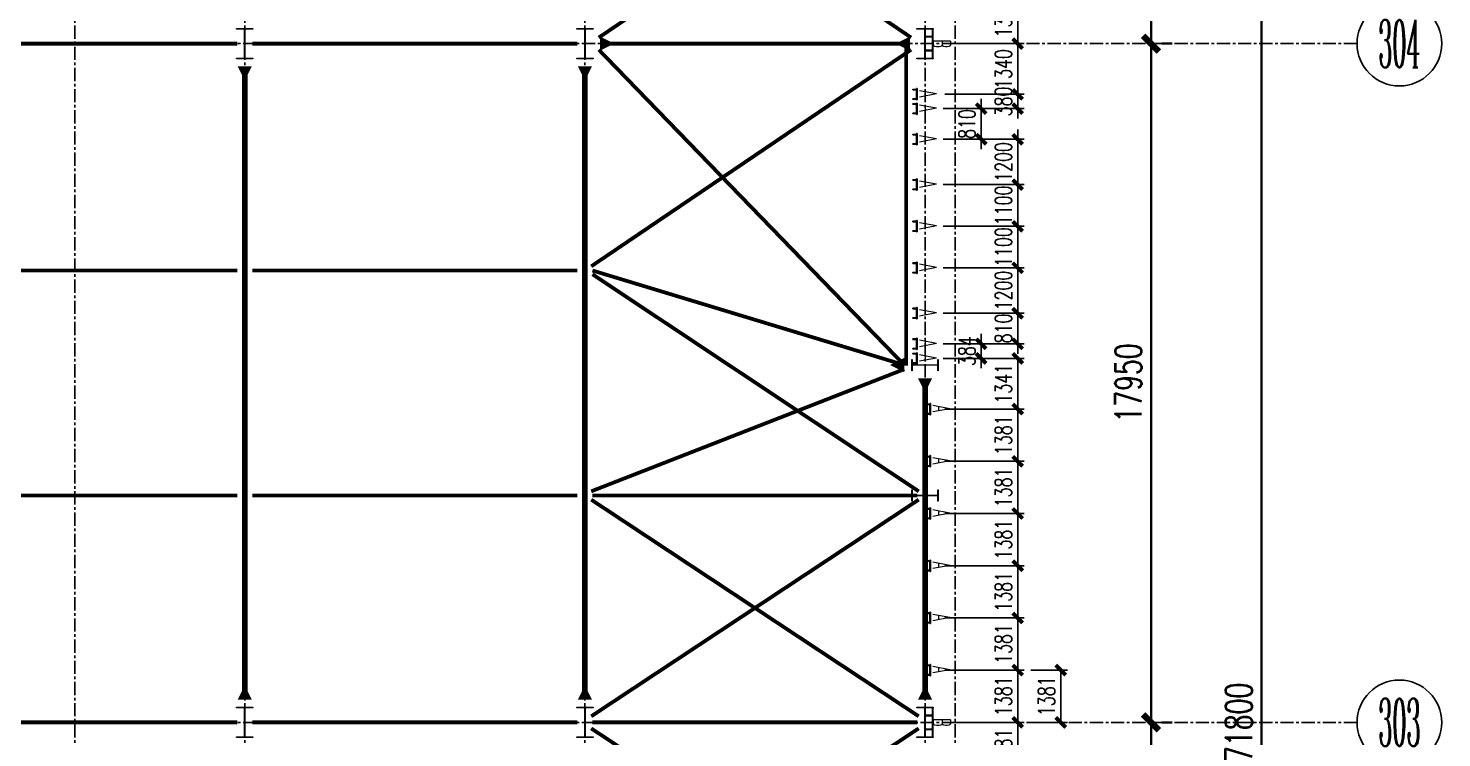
# Model space of a CAD drawing. Extents: x 782294 to 1727252, y -631030 to 17645.
# Drawn here: x 1664705 to 1702104, y -551825 to -533062 of the extents above; entities that cross this region are included whole.
import ezdxf
from ezdxf.enums import TextEntityAlignment as Align

# ---------------------------------------------------------------- set-up
doc = ezdxf.new("R2010")
doc.units = 0
doc.linetypes.add('__DASH', pattern=[0.35, 0.25, -0.1])
doc.linetypes.add('CENTER', pattern=[2, 1.25, -0.25, 0.25, -0.25])
doc.layers.get('Defpoints').update_dxf_attribs({"color": 210})
for name, color, linetype in [('!ZN3-铝板幕墙-3', 3, 'Continuous'), ('!ZN5-钢材投影-40', 40, 'Continuous'), ('!ZN5-钢材断面-2', 2, 'Continuous'), ('30预埋件', 30, 'Continuous'), ('3符号', 3, 'Continuous'), ('A-WINDOW', 140, 'Continuous'), ('DIM', 173, 'Continuous'), ('DOTE', 1, 'CENTER')]:
    doc.layers.add(name, color=color, linetype=linetype)
for name, color, linetype, lineweight in [('S-bea', 40, 'Continuous', 0), ('S-col', 2, 'Continuous', 0), ('柱间支撑', 6, 'CENTER', 0), ('梁', 4, 'Continuous', 18), ('砼柱', 2, 'Continuous', 35), ('细线', 11, 'Continuous', 9)]:
    doc.layers.add(name, color=color, linetype=linetype, lineweight=lineweight)
doc.styles.add('_TCH_AXIS', font='COMPLEX', dxfattribs={"bigfont": 'GBCBIG'})
doc.styles.add('DHTEXT-1', font='romans.shx', dxfattribs={"width": 0.7, "bigfont": 'chinese.shx'})
doc.dimstyles.new('ZN175', dxfattribs={"dimscale": 175, "dimtxt": 2.5, "dimasz": 1.5, "dimexe": 1, "dimexo": 2, "dimgap": 0.9, "dimtad": 1, "dimdec": 0, "dimdsep": 46, "dimtxsty": 'DHTEXT-1', "dimblk": 'ARCHTICK', "dimcen": 2.5, "dimclrd": 173, "dimclre": 173, "dimclrt": 7, "dimazin": 2, "dimtfac": 1, "dimtdec": 0, "dimtix": 1, "dimtmove": 2, "dimatfit": 3, "dimfxl": 0, "dimtolj": 1, "dimtzin": 0, "dimarcsym": 0})
doc.dimstyles.new('ZN280', dxfattribs={"dimscale": 280, "dimtxt": 2.5, "dimasz": 1.5, "dimexe": 1, "dimexo": 2, "dimgap": 0.9, "dimtad": 1, "dimdec": 0, "dimdsep": 46, "dimtxsty": 'DHTEXT-1', "dimblk": 'ARCHTICK', "dimcen": 2.5, "dimclrd": 173, "dimclre": 173, "dimclrt": 7, "dimazin": 2, "dimtfac": 1, "dimtdec": 0, "dimtix": 1, "dimtmove": 2, "dimatfit": 3, "dimfxl": 0, "dimarcsym": 0})

# ---------------------------------------------------------------- blocks, each defined once
blk = doc.blocks.new('20250902091300')
at = {"layer": '细线', "ltscale": 30}
h = blk.add_hatch(color=8, dxfattribs=at)
h.dxf.hatch_style = 1
h.paths.add_polyline_path([(-131, 109), (-131, 121), (-119, 121)])
h = blk.add_hatch(color=8, dxfattribs=at)
h.dxf.hatch_style = 1
h.paths.add_polyline_path([(-131, 34), (-131, 22), (-119, 22)])
h = blk.add_hatch(color=8, dxfattribs=at)
h.dxf.hatch_style = 1
h.paths.add_polyline_path([(131, 109), (131, 121), (119, 121)])
h = blk.add_hatch(color=8, dxfattribs=at)
h.dxf.hatch_style = 1
h.paths.add_polyline_path([(131, 34), (131, 22), (119, 22)])
at = {"layer": '!ZN5-钢材断面-2'}
for p, q in [((-150, 22), (150, 22)), ((-150, 10), (-150, 22)), ((-150, 10), (150, 10)), ((-131, 121), (-131, 22)), ((-119, 121), (-119, 22)), ((119, 121), (119, 22)), ((131, 121), (131, 22)), ((150, 10), (150, 22))]:
    blk.add_line(p, q, dxfattribs=at)
at = {"ltscale": 30}
for points in [[(-131, 109), (-131, 121), (-119, 121)], [(-131, 34), (-131, 22), (-119, 22)], [(131, 109), (131, 121), (119, 121)], [(131, 34), (131, 22), (119, 22)]]:
    blk.add_lwpolyline(points, close=True, dxfattribs=at)
blk = doc.blocks.new('20250903081440')
at = {"ltscale": 50, "rotation": 180}
blk.add_blockref('20250902091300', (0, 10), dxfattribs=at)
at = {"layer": '30预埋件', "style": 'DHTEXT-1', "text_generation_flag": 6, "width": 0.55}
blk.add_attdef('B', (-105, 65), '', height=450, rotation=180, dxfattribs=at)
blk = doc.blocks.new('20250903103553')
at = {"layer": '!ZN5-钢材投影-40', "ltscale": 0.3}
blk.add_lwpolyline([(388, -50), (-388, -50), (-388, -38), (388, -38)], close=True, dxfattribs=at)
at = {"layer": '!ZN5-钢材断面-2', "linetype": '__DASH', "ltscale": 100}
for points in [[(-176, -38), (-188, -38), (-188, 151), (-176, 151)], [(188, -38), (176, -38), (176, 151), (188, 151)]]:
    blk.add_lwpolyline(points, close=True, dxfattribs=at)
blk = doc.blocks.new('20250903111337')
at = {"layer": 'DIM', "ltscale": 30, "rotation": 89.99999999999999}
blk.add_blockref('20250903103553', (-50, 0), dxfattribs=at)
at = {"layer": '30预埋件', "style": 'DHTEXT-1', "text_generation_flag": 6, "width": 0.55}
blk.add_attdef('B', (15, 105), '', height=450, rotation=90, dxfattribs=at)
blk = doc.blocks.new('20250903131852')
at = {"ltscale": 500}
for p in [(184205, 53850), (184205, 35900)]:
    blk.add_blockref('20250903111337', p, dxfattribs=at).add_auto_attribs({'B': 'B'})
at = {"ltscale": 1750, "rotation": 270}
for p in [(183790, 52510), (183790, 52130), (183790, 51320), (183790, 50121), (183790, 49020), (183790, 47920), (183790, 46720), (183790, 45910), (183790, 45526), (184140, 44185), (184140, 42804), (184140, 41423), (184140, 40042), (184140, 38662), (184140, 37281)]:
    blk.add_blockref('20250903081440', p, dxfattribs=at).add_auto_attribs({'B': 'A'})
blk = doc.blocks.new('_ArchTick')
at = {"color": 0, "linetype": 'ByBlock', "const_width": 0.4}
blk.add_lwpolyline([(-0.5, -0.5), (0.5, 0.5)], dxfattribs=at)
blk = doc.blocks.new('*D1727')
at = {"layer": 'Defpoints', "color": 0, "ltscale": 1750, "transparency": 16777216}
for p in [(1688602, -532088), (1690884, -532088), (1688602, -533468)]:
    blk.add_point(p, dxfattribs=at)
at = {"layer": 'DIM', "color": 173, "linetype": 'ByBlock', "lineweight": -2, "ltscale": 1750, "transparency": 16777216}
for p, q in [((1688952, -532088), (1691059, -532088)), ((1690884, -533468), (1690884, -532088)), ((1688952, -533468), (1691059, -533468))]:
    blk.add_line(p, q, dxfattribs=at)
at = {"layer": 'DIM', "color": 173, "lineweight": -2, "ltscale": 1750, "transparency": 16777216, "xscale": 262.5, "yscale": 262.5, "zscale": 262.5}
for p, rotation in [((1690884, -532088), 90), ((1690884, -533468), 270)]:
    blk.add_blockref('_ArchTick', p, dxfattribs=dict(at, rotation=rotation))
at = {"layer": 'DIM', "color": 7, "ltscale": 1750, "transparency": 16777216, "insert": (1690507, -532778), "char_height": 437.5, "attachment_point": 5, "rotation": 90, "style": 'DHTEXT-1'}
blk.add_mtext('\\A1;1381', dxfattribs=at)
blk = doc.blocks.new('*D1728')
at = {"layer": 'Defpoints', "color": 0, "ltscale": 1750, "transparency": 16777216}
for p in [(1688602, -533468), (1690884, -533468), (1688602, -534808)]:
    blk.add_point(p, dxfattribs=at)
at = {"layer": 'DIM', "color": 173, "linetype": 'ByBlock', "lineweight": -2, "ltscale": 1750, "transparency": 16777216}
for p, q in [((1690884, -533468), (1690884, -533206)), ((1688952, -533468), (1691059, -533468)), ((1690884, -534808), (1690884, -533468)), ((1688952, -534808), (1691059, -534808)), ((1690884, -534808), (1690884, -535071))]:
    blk.add_line(p, q, dxfattribs=at)
at = {"layer": 'DIM', "color": 173, "lineweight": -2, "ltscale": 1750, "transparency": 16777216, "xscale": 262.5, "yscale": 262.5, "zscale": 262.5}
for p, rotation in [((1690884, -533468), 270), ((1690884, -534808), 90)]:
    blk.add_blockref('_ArchTick', p, dxfattribs=dict(at, rotation=rotation))
at = {"layer": 'DIM', "color": 7, "ltscale": 1750, "transparency": 16777216, "insert": (1690507, -534138), "char_height": 437.5, "attachment_point": 5, "rotation": 90, "style": 'DHTEXT-1'}
blk.add_mtext('\\A1;1340', dxfattribs=at)
blk = doc.blocks.new('*D1729')
at = {"layer": 'Defpoints', "color": 0, "ltscale": 1750, "transparency": 16777216}
for p in [(1688602, -534808), (1690884, -534808), (1688558, -535188)]:
    blk.add_point(p, dxfattribs=at)
at = {"layer": 'DIM', "color": 173, "linetype": 'ByBlock', "lineweight": -2, "ltscale": 1750, "transparency": 16777216}
for p, q in [((1690884, -534808), (1690884, -534546)), ((1688952, -534808), (1691059, -534808)), ((1690884, -535188), (1690884, -534808)), ((1688908, -535188), (1691059, -535188)), ((1690884, -535188), (1690884, -535451))]:
    blk.add_line(p, q, dxfattribs=at)
at = {"layer": 'DIM', "color": 173, "lineweight": -2, "ltscale": 1750, "transparency": 16777216, "xscale": 262.5, "yscale": 262.5, "zscale": 262.5}
for p, rotation in [((1690884, -534808), 270), ((1690884, -535188), 90)]:
    blk.add_blockref('_ArchTick', p, dxfattribs=dict(at, rotation=rotation))
at = {"layer": 'DIM', "color": 7, "ltscale": 1750, "transparency": 16777216, "insert": (1690507, -534998), "char_height": 437.5, "attachment_point": 5, "rotation": 90, "style": 'DHTEXT-1'}
blk.add_mtext('\\A1;380', dxfattribs=at)
blk = doc.blocks.new('*D1730')
at = {"layer": 'Defpoints', "color": 0, "ltscale": 1750, "transparency": 16777216}
for p in [(1688602, -541793), (1690884, -541793), (1688602, -543134)]:
    blk.add_point(p, dxfattribs=at)
at = {"layer": 'DIM', "color": 173, "linetype": 'ByBlock', "lineweight": -2, "ltscale": 1750, "transparency": 16777216}
for p, q in [((1688952, -541793), (1691059, -541793)), ((1690884, -543134), (1690884, -541793)), ((1688952, -543134), (1691059, -543134))]:
    blk.add_line(p, q, dxfattribs=at)
at = {"layer": 'DIM', "color": 173, "lineweight": -2, "ltscale": 1750, "transparency": 16777216, "xscale": 262.5, "yscale": 262.5, "zscale": 262.5}
for p, rotation in [((1690884, -541793), 90), ((1690884, -543134), 270)]:
    blk.add_blockref('_ArchTick', p, dxfattribs=dict(at, rotation=rotation))
at = {"layer": 'DIM', "color": 7, "ltscale": 1750, "transparency": 16777216, "insert": (1690507, -542463), "char_height": 437.5, "attachment_point": 5, "rotation": 90, "style": 'DHTEXT-1'}
blk.add_mtext('\\A1;1341', dxfattribs=at)
blk = doc.blocks.new('*D1705')
at = {"layer": 'Defpoints', "color": 0, "ltscale": 1750, "transparency": 16777216}
for p in [(1688602, -543134), (1690884, -543134), (1688602, -544515)]:
    blk.add_point(p, dxfattribs=at)
at = {"layer": 'DIM', "color": 173, "linetype": 'ByBlock', "lineweight": -2, "ltscale": 1750, "transparency": 16777216}
for p, q in [((1688952, -543134), (1691059, -543134)), ((1690884, -544515), (1690884, -543134)), ((1688952, -544515), (1691059, -544515))]:
    blk.add_line(p, q, dxfattribs=at)
at = {"layer": 'DIM', "color": 173, "lineweight": -2, "ltscale": 1750, "transparency": 16777216, "xscale": 262.5, "yscale": 262.5, "zscale": 262.5}
for p, rotation in [((1690884, -543134), 90), ((1690884, -544515), 270)]:
    blk.add_blockref('_ArchTick', p, dxfattribs=dict(at, rotation=rotation))
at = {"layer": 'DIM', "color": 7, "ltscale": 1750, "transparency": 16777216, "insert": (1690507, -543824), "char_height": 437.5, "attachment_point": 5, "rotation": 90, "style": 'DHTEXT-1'}
blk.add_mtext('\\A1;1381', dxfattribs=at)
blk = doc.blocks.new('*D1706')
at = {"layer": 'Defpoints', "color": 0, "ltscale": 1750, "transparency": 16777216}
for p in [(1688602, -544515), (1690884, -544515), (1688602, -545895)]:
    blk.add_point(p, dxfattribs=at)
at = {"layer": 'DIM', "color": 173, "linetype": 'ByBlock', "lineweight": -2, "ltscale": 1750, "transparency": 16777216}
for p, q in [((1688952, -544515), (1691059, -544515)), ((1690884, -545895), (1690884, -544515)), ((1688952, -545895), (1691059, -545895))]:
    blk.add_line(p, q, dxfattribs=at)
at = {"layer": 'DIM', "color": 173, "lineweight": -2, "ltscale": 1750, "transparency": 16777216, "xscale": 262.5, "yscale": 262.5, "zscale": 262.5}
for p, rotation in [((1690884, -544515), 90), ((1690884, -545895), 270)]:
    blk.add_blockref('_ArchTick', p, dxfattribs=dict(at, rotation=rotation))
at = {"layer": 'DIM', "color": 7, "ltscale": 1750, "transparency": 16777216, "insert": (1690507, -545205), "char_height": 437.5, "attachment_point": 5, "rotation": 90, "style": 'DHTEXT-1'}
blk.add_mtext('\\A1;1381', dxfattribs=at)
blk = doc.blocks.new('*D1707')
at = {"layer": 'Defpoints', "color": 0, "ltscale": 1750, "transparency": 16777216}
for p in [(1688602, -545895), (1690884, -545895), (1688602, -547276)]:
    blk.add_point(p, dxfattribs=at)
at = {"layer": 'DIM', "color": 173, "linetype": 'ByBlock', "lineweight": -2, "ltscale": 1750, "transparency": 16777216}
for p, q in [((1688952, -545895), (1691059, -545895)), ((1690884, -547276), (1690884, -545895)), ((1688952, -547276), (1691059, -547276))]:
    blk.add_line(p, q, dxfattribs=at)
at = {"layer": 'DIM', "color": 173, "lineweight": -2, "ltscale": 1750, "transparency": 16777216, "xscale": 262.5, "yscale": 262.5, "zscale": 262.5}
for p, rotation in [((1690884, -545895), 90), ((1690884, -547276), 270)]:
    blk.add_blockref('_ArchTick', p, dxfattribs=dict(at, rotation=rotation))
at = {"layer": 'DIM', "color": 7, "ltscale": 1750, "transparency": 16777216, "insert": (1690507, -546586), "char_height": 437.5, "attachment_point": 5, "rotation": 90, "style": 'DHTEXT-1'}
blk.add_mtext('\\A1;1381', dxfattribs=at)
blk = doc.blocks.new('*D1708')
at = {"layer": 'Defpoints', "color": 0, "ltscale": 1750, "transparency": 16777216}
for p in [(1688602, -547276), (1690884, -547276), (1688602, -548657)]:
    blk.add_point(p, dxfattribs=at)
at = {"layer": 'DIM', "color": 173, "linetype": 'ByBlock', "lineweight": -2, "ltscale": 1750, "transparency": 16777216}
for p, q in [((1688952, -547276), (1691059, -547276)), ((1690884, -548657), (1690884, -547276)), ((1688952, -548657), (1691059, -548657))]:
    blk.add_line(p, q, dxfattribs=at)
at = {"layer": 'DIM', "color": 173, "lineweight": -2, "ltscale": 1750, "transparency": 16777216, "xscale": 262.5, "yscale": 262.5, "zscale": 262.5}
for p, rotation in [((1690884, -547276), 90), ((1690884, -548657), 270)]:
    blk.add_blockref('_ArchTick', p, dxfattribs=dict(at, rotation=rotation))
at = {"layer": 'DIM', "color": 7, "ltscale": 1750, "transparency": 16777216, "insert": (1690507, -547966), "char_height": 437.5, "attachment_point": 5, "rotation": 90, "style": 'DHTEXT-1'}
blk.add_mtext('\\A1;1381', dxfattribs=at)
blk = doc.blocks.new('*D1709')
at = {"layer": 'Defpoints', "color": 0, "ltscale": 1750, "transparency": 16777216}
for p in [(1688602, -548657), (1690884, -548657), (1688602, -550038)]:
    blk.add_point(p, dxfattribs=at)
at = {"layer": 'DIM', "color": 173, "linetype": 'ByBlock', "lineweight": -2, "ltscale": 1750, "transparency": 16777216}
for p, q in [((1688952, -548657), (1691059, -548657)), ((1690884, -550038), (1690884, -548657)), ((1688952, -550038), (1691059, -550038))]:
    blk.add_line(p, q, dxfattribs=at)
at = {"layer": 'DIM', "color": 173, "lineweight": -2, "ltscale": 1750, "transparency": 16777216, "xscale": 262.5, "yscale": 262.5, "zscale": 262.5}
for p, rotation in [((1690884, -548657), 90), ((1690884, -550038), 270)]:
    blk.add_blockref('_ArchTick', p, dxfattribs=dict(at, rotation=rotation))
at = {"layer": 'DIM', "color": 7, "ltscale": 1750, "transparency": 16777216, "insert": (1690507, -549347), "char_height": 437.5, "attachment_point": 5, "rotation": 90, "style": 'DHTEXT-1'}
blk.add_mtext('\\A1;1381', dxfattribs=at)
blk = doc.blocks.new('*D1710')
at = {"layer": 'Defpoints', "color": 0, "ltscale": 1750, "transparency": 16777216}
for p in [(1688602, -550038), (1690884, -550038), (1688602, -551418)]:
    blk.add_point(p, dxfattribs=at)
at = {"layer": 'DIM', "color": 173, "linetype": 'ByBlock', "lineweight": -2, "ltscale": 1750, "transparency": 16777216}
for p, q in [((1688952, -550038), (1691059, -550038)), ((1690884, -551418), (1690884, -550038)), ((1688952, -551418), (1691059, -551418))]:
    blk.add_line(p, q, dxfattribs=at)
at = {"layer": 'DIM', "color": 173, "lineweight": -2, "ltscale": 1750, "transparency": 16777216, "xscale": 262.5, "yscale": 262.5, "zscale": 262.5}
for p, rotation in [((1690884, -550038), 90), ((1690884, -551418), 270)]:
    blk.add_blockref('_ArchTick', p, dxfattribs=dict(at, rotation=rotation))
at = {"layer": 'DIM', "color": 7, "ltscale": 1750, "transparency": 16777216, "insert": (1690507, -550728), "char_height": 437.5, "attachment_point": 5, "rotation": 90, "style": 'DHTEXT-1'}
blk.add_mtext('\\A1;1381', dxfattribs=at)
blk = doc.blocks.new('*D1711')
at = {"layer": 'Defpoints', "color": 0, "ltscale": 1750, "transparency": 16777216}
for p in [(1688602, -551418), (1690884, -551418), (1688602, -552799)]:
    blk.add_point(p, dxfattribs=at)
at = {"layer": 'DIM', "color": 173, "linetype": 'ByBlock', "lineweight": -2, "ltscale": 1750, "transparency": 16777216}
for p, q in [((1688952, -551418), (1691059, -551418)), ((1690884, -552799), (1690884, -551418)), ((1688952, -552799), (1691059, -552799))]:
    blk.add_line(p, q, dxfattribs=at)
at = {"layer": 'DIM', "color": 173, "lineweight": -2, "ltscale": 1750, "transparency": 16777216, "xscale": 262.5, "yscale": 262.5, "zscale": 262.5}
for p, rotation in [((1690884, -551418), 90), ((1690884, -552799), 270)]:
    blk.add_blockref('_ArchTick', p, dxfattribs=dict(at, rotation=rotation))
at = {"layer": 'DIM', "color": 7, "ltscale": 1750, "transparency": 16777216, "insert": (1690507, -552109), "char_height": 437.5, "attachment_point": 5, "rotation": 90, "style": 'DHTEXT-1'}
blk.add_mtext('\\A1;1381', dxfattribs=at)
blk = doc.blocks.new('*D1741')
at = {"layer": 'Defpoints', "color": 0, "ltscale": 1750, "transparency": 16777216}
for p in [(1688558, -535188), (1688558, -535998), (1689918, -535998)]:
    blk.add_point(p, dxfattribs=at)
at = {"layer": 'DIM', "color": 173, "linetype": 'ByBlock', "lineweight": -2, "ltscale": 1750, "transparency": 16777216}
for p, q in [((1689918, -535188), (1689918, -534926)), ((1688908, -535188), (1690093, -535188)), ((1689918, -535188), (1689918, -535998)), ((1688908, -535998), (1690093, -535998)), ((1689918, -535998), (1689918, -536260))]:
    blk.add_line(p, q, dxfattribs=at)
at = {"layer": 'DIM', "color": 173, "lineweight": -2, "ltscale": 1750, "transparency": 16777216, "xscale": 262.5, "yscale": 262.5, "zscale": 262.5}
for p, rotation in [((1689918, -535188), 270), ((1689918, -535998), 90)]:
    blk.add_blockref('_ArchTick', p, dxfattribs=dict(at, rotation=rotation))
at = {"layer": 'DIM', "color": 7, "ltscale": 1750, "transparency": 16777216, "insert": (1689542, -535593), "char_height": 437.5, "attachment_point": 5, "rotation": 90, "style": 'DHTEXT-1'}
blk.add_mtext('\\A1;810', dxfattribs=at)
blk = doc.blocks.new('*D1742')
at = {"layer": 'Defpoints', "color": 0, "ltscale": 1750, "transparency": 16777216}
for p in [(1688558, -535998), (1690884, -535998), (1688558, -537198)]:
    blk.add_point(p, dxfattribs=at)
at = {"layer": 'DIM', "color": 173, "linetype": 'ByBlock', "lineweight": -2, "ltscale": 1750, "transparency": 16777216}
for p, q in [((1690884, -535998), (1690884, -535735)), ((1688908, -535998), (1691059, -535998)), ((1690884, -537198), (1690884, -535998)), ((1688908, -537198), (1691059, -537198)), ((1690884, -537198), (1690884, -537460))]:
    blk.add_line(p, q, dxfattribs=at)
at = {"layer": 'DIM', "color": 173, "lineweight": -2, "ltscale": 1750, "transparency": 16777216, "xscale": 262.5, "yscale": 262.5, "zscale": 262.5}
for p, rotation in [((1690884, -535998), 270), ((1690884, -537198), 90)]:
    blk.add_blockref('_ArchTick', p, dxfattribs=dict(at, rotation=rotation))
at = {"layer": 'DIM', "color": 7, "ltscale": 1750, "transparency": 16777216, "insert": (1690507, -536598), "char_height": 437.5, "attachment_point": 5, "rotation": 90, "style": 'DHTEXT-1'}
blk.add_mtext('\\A1;1200', dxfattribs=at)
blk = doc.blocks.new('*D1743')
at = {"layer": 'Defpoints', "color": 0, "ltscale": 1750, "transparency": 16777216}
for p in [(1688558, -537198), (1690884, -537198), (1688558, -538298)]:
    blk.add_point(p, dxfattribs=at)
at = {"layer": 'DIM', "color": 173, "linetype": 'ByBlock', "lineweight": -2, "ltscale": 1750, "transparency": 16777216}
for p, q in [((1690884, -537198), (1690884, -536935)), ((1688908, -537198), (1691059, -537198)), ((1690884, -538298), (1690884, -537198)), ((1688908, -538298), (1691059, -538298)), ((1690884, -538298), (1690884, -538560))]:
    blk.add_line(p, q, dxfattribs=at)
at = {"layer": 'DIM', "color": 173, "lineweight": -2, "ltscale": 1750, "transparency": 16777216, "xscale": 262.5, "yscale": 262.5, "zscale": 262.5}
for p, rotation in [((1690884, -537198), 270), ((1690884, -538298), 90)]:
    blk.add_blockref('_ArchTick', p, dxfattribs=dict(at, rotation=rotation))
at = {"layer": 'DIM', "color": 7, "ltscale": 1750, "transparency": 16777216, "insert": (1690507, -537748), "char_height": 437.5, "attachment_point": 5, "rotation": 90, "style": 'DHTEXT-1'}
blk.add_mtext('\\A1;1100', dxfattribs=at)
blk = doc.blocks.new('*D1744')
at = {"layer": 'Defpoints', "color": 0, "ltscale": 1750, "transparency": 16777216}
for p in [(1688558, -538298), (1690884, -538298), (1688558, -539398)]:
    blk.add_point(p, dxfattribs=at)
at = {"layer": 'DIM', "color": 173, "linetype": 'ByBlock', "lineweight": -2, "ltscale": 1750, "transparency": 16777216}
for p, q in [((1690884, -538298), (1690884, -538035)), ((1688908, -538298), (1691059, -538298)), ((1690884, -539398), (1690884, -538298)), ((1688908, -539398), (1691059, -539398)), ((1690884, -539398), (1690884, -539660))]:
    blk.add_line(p, q, dxfattribs=at)
at = {"layer": 'DIM', "color": 173, "lineweight": -2, "ltscale": 1750, "transparency": 16777216, "xscale": 262.5, "yscale": 262.5, "zscale": 262.5}
for p, rotation in [((1690884, -538298), 270), ((1690884, -539398), 90)]:
    blk.add_blockref('_ArchTick', p, dxfattribs=dict(at, rotation=rotation))
at = {"layer": 'DIM', "color": 7, "ltscale": 1750, "transparency": 16777216, "insert": (1690507, -538848), "char_height": 437.5, "attachment_point": 5, "rotation": 90, "style": 'DHTEXT-1'}
blk.add_mtext('\\A1;1100', dxfattribs=at)
blk = doc.blocks.new('*D1745')
at = {"layer": 'Defpoints', "color": 0, "ltscale": 1750, "transparency": 16777216}
for p in [(1688558, -539398), (1690884, -539398), (1688558, -540598)]:
    blk.add_point(p, dxfattribs=at)
at = {"layer": 'DIM', "color": 173, "linetype": 'ByBlock', "lineweight": -2, "ltscale": 1750, "transparency": 16777216}
for p, q in [((1690884, -539398), (1690884, -539135)), ((1688908, -539398), (1691059, -539398)), ((1690884, -540598), (1690884, -539398)), ((1688908, -540598), (1691059, -540598)), ((1690884, -540598), (1690884, -540860))]:
    blk.add_line(p, q, dxfattribs=at)
at = {"layer": 'DIM', "color": 173, "lineweight": -2, "ltscale": 1750, "transparency": 16777216, "xscale": 262.5, "yscale": 262.5, "zscale": 262.5}
for p, rotation in [((1690884, -539398), 270), ((1690884, -540598), 90)]:
    blk.add_blockref('_ArchTick', p, dxfattribs=dict(at, rotation=rotation))
at = {"layer": 'DIM', "color": 7, "ltscale": 1750, "transparency": 16777216, "insert": (1690507, -539998), "char_height": 437.5, "attachment_point": 5, "rotation": 90, "style": 'DHTEXT-1'}
blk.add_mtext('\\A1;1200', dxfattribs=at)
blk = doc.blocks.new('*D1746')
at = {"layer": 'Defpoints', "color": 0, "ltscale": 1750, "transparency": 16777216}
for p in [(1688558, -540598), (1690884, -540598), (1688558, -541408)]:
    blk.add_point(p, dxfattribs=at)
at = {"layer": 'DIM', "color": 173, "linetype": 'ByBlock', "lineweight": -2, "ltscale": 1750, "transparency": 16777216}
for p, q in [((1690884, -540598), (1690884, -540335)), ((1688908, -540598), (1691059, -540598)), ((1690884, -541408), (1690884, -540598)), ((1688908, -541408), (1691059, -541408)), ((1690884, -541408), (1690884, -541671))]:
    blk.add_line(p, q, dxfattribs=at)
at = {"layer": 'DIM', "color": 173, "lineweight": -2, "ltscale": 1750, "transparency": 16777216, "xscale": 262.5, "yscale": 262.5, "zscale": 262.5}
for p, rotation in [((1690884, -540598), 270), ((1690884, -541408), 90)]:
    blk.add_blockref('_ArchTick', p, dxfattribs=dict(at, rotation=rotation))
at = {"layer": 'DIM', "color": 7, "ltscale": 1750, "transparency": 16777216, "insert": (1690507, -541003), "char_height": 437.5, "attachment_point": 5, "rotation": 90, "style": 'DHTEXT-1'}
blk.add_mtext('\\A1;810', dxfattribs=at)
blk = doc.blocks.new('*D1747')
at = {"layer": 'Defpoints', "color": 0, "ltscale": 1750, "transparency": 16777216}
for p in [(1688558, -541408), (1689918, -541408), (1688558, -541793)]:
    blk.add_point(p, dxfattribs=at)
at = {"layer": 'DIM', "color": 173, "linetype": 'ByBlock', "lineweight": -2, "ltscale": 1750, "transparency": 16777216}
for p, q in [((1689918, -541408), (1689918, -541146)), ((1688908, -541408), (1690093, -541408)), ((1689918, -541793), (1689918, -541408)), ((1688908, -541793), (1690093, -541793)), ((1689918, -541793), (1689918, -542055))]:
    blk.add_line(p, q, dxfattribs=at)
at = {"layer": 'DIM', "color": 173, "lineweight": -2, "ltscale": 1750, "transparency": 16777216, "xscale": 262.5, "yscale": 262.5, "zscale": 262.5}
for p, rotation in [((1689918, -541408), 270), ((1689918, -541793), 90)]:
    blk.add_blockref('_ArchTick', p, dxfattribs=dict(at, rotation=rotation))
at = {"layer": 'DIM', "color": 7, "ltscale": 1750, "transparency": 16777216, "insert": (1689542, -541601), "char_height": 437.5, "attachment_point": 5, "rotation": 90, "style": 'DHTEXT-1'}
blk.add_mtext('\\A1;384', dxfattribs=at)
blk = doc.blocks.new('卓越-轴号')
blk.add_circle((0, 0), 4)
at = {"color": 0, "style": '_TCH_AXIS', "width": 1.041667, "flags": 8}
blk.add_attdef('A', text='', height=4.48, dxfattribs=at).set_placement((-2, -2.24), (2, -2.24), align=Align.FIT)
blk = doc.blocks.new('*D480')
at = {"layer": 'Defpoints', "color": 0, "ltscale": 2800, "transparency": 16777216}
for p in [(189981, 35900), (189981, 35900), (188639, 17950)]:
    blk.add_point(p, dxfattribs=at)
at = {"layer": 'DIM', "color": 173, "linetype": 'ByBlock', "lineweight": -2, "ltscale": 2800, "transparency": 16777216}
for p, q in [((189981, 17950), (189981, 35900)), ((190541, 35900), (190261, 35900)), ((189199, 17950), (190261, 17950))]:
    blk.add_line(p, q, dxfattribs=at)
at = {"layer": 'DIM', "color": 173, "lineweight": -2, "ltscale": 2800, "transparency": 16777216, "xscale": 420, "yscale": 420, "zscale": 420}
for p, rotation in [((189981, 35900), 90), ((189981, 17950), 270)]:
    blk.add_blockref('_ArchTick', p, dxfattribs=dict(at, rotation=rotation))
at = {"layer": 'DIM', "color": 7, "ltscale": 2800, "transparency": 16777216, "insert": (189379, 26925), "char_height": 700, "attachment_point": 5, "rotation": 90, "style": 'DHTEXT-1'}
blk.add_mtext('17950', dxfattribs=at)
blk = doc.blocks.new('*D481')
at = {"layer": 'Defpoints', "color": 0, "ltscale": 2800, "transparency": 16777216}
for p in [(189981, 53850), (189981, 53850), (189981, 35900)]:
    blk.add_point(p, dxfattribs=at)
at = {"layer": 'DIM', "color": 173, "linetype": 'ByBlock', "lineweight": -2, "ltscale": 2800, "transparency": 16777216}
for p, q in [((189981, 35900), (189981, 53850)), ((190541, 53850), (190261, 53850)), ((190541, 35900), (190261, 35900))]:
    blk.add_line(p, q, dxfattribs=at)
at = {"layer": 'DIM', "color": 173, "lineweight": -2, "ltscale": 2800, "transparency": 16777216, "xscale": 420, "yscale": 420, "zscale": 420}
for p, rotation in [((189981, 53850), 90), ((189981, 35900), 270)]:
    blk.add_blockref('_ArchTick', p, dxfattribs=dict(at, rotation=rotation))
at = {"layer": 'DIM', "color": 7, "ltscale": 2800, "transparency": 16777216, "insert": (189379, 44875), "char_height": 700, "attachment_point": 5, "rotation": 90, "style": 'DHTEXT-1'}
blk.add_mtext('17950', dxfattribs=at)
blk = doc.blocks.new('*D482')
at = {"layer": 'Defpoints', "color": 0, "ltscale": 2800, "transparency": 16777216}
for p in [(189981, 71800), (189981, 71800), (189981, 53850)]:
    blk.add_point(p, dxfattribs=at)
at = {"layer": 'DIM', "color": 173, "linetype": 'ByBlock', "lineweight": -2, "ltscale": 2800, "transparency": 16777216}
for p, q in [((189981, 53850), (189981, 71800)), ((190541, 71800), (190261, 71800)), ((190541, 53850), (190261, 53850))]:
    blk.add_line(p, q, dxfattribs=at)
at = {"layer": 'DIM', "color": 173, "lineweight": -2, "ltscale": 2800, "transparency": 16777216, "xscale": 420, "yscale": 420, "zscale": 420}
for p, rotation in [((189981, 71800), 90), ((189981, 53850), 270)]:
    blk.add_blockref('_ArchTick', p, dxfattribs=dict(at, rotation=rotation))
at = {"layer": 'DIM', "color": 7, "ltscale": 2800, "transparency": 16777216, "insert": (189379, 62825), "char_height": 700, "attachment_point": 5, "rotation": 90, "style": 'DHTEXT-1'}
blk.add_mtext('17950', dxfattribs=at)
blk = doc.blocks.new('*D483')
at = {"layer": 'Defpoints', "color": 0, "ltscale": 2800, "transparency": 16777216}
for p in [(193324, 71800), (192904, 0), (193324, 0)]:
    blk.add_point(p, dxfattribs=at)
at = {"layer": 'DIM', "color": 173, "linetype": 'ByBlock', "lineweight": -2, "ltscale": 2800, "transparency": 16777216}
for p, q in [((192764, 71800), (192624, 71800)), ((192904, 71800), (192904, 0)), ((192764, 0), (192624, 0))]:
    blk.add_line(p, q, dxfattribs=at)
at = {"layer": 'DIM', "color": 173, "lineweight": -2, "ltscale": 2800, "transparency": 16777216, "xscale": 420, "yscale": 420, "zscale": 420}
for p, rotation in [((192904, 71800), 90), ((192904, 0), 270)]:
    blk.add_blockref('_ArchTick', p, dxfattribs=dict(at, rotation=rotation))
at = {"layer": 'DIM', "color": 7, "ltscale": 2800, "transparency": 16777216, "insert": (192302, 35900), "char_height": 700, "attachment_point": 5, "rotation": 90, "style": 'DHTEXT-1'}
blk.add_mtext('71800', dxfattribs=at)
blk = doc.blocks.new('*D1750')
at = {"layer": 'Defpoints', "color": 0, "ltscale": 1750, "transparency": 16777216}
for p in [(1690884, -550038), (1690884, -551418), (1692023, -551418)]:
    blk.add_point(p, dxfattribs=at)
at = {"layer": 'DIM', "color": 173, "linetype": 'ByBlock', "lineweight": -2, "ltscale": 1750, "transparency": 16777216}
for p, q in [((1691234, -550038), (1692198, -550038)), ((1692023, -550038), (1692023, -551418)), ((1691234, -551418), (1692198, -551418))]:
    blk.add_line(p, q, dxfattribs=at)
at = {"layer": 'DIM', "color": 173, "lineweight": -2, "ltscale": 1750, "transparency": 16777216, "xscale": 262.5, "yscale": 262.5, "zscale": 262.5}
for p, rotation in [((1692023, -550038), 90), ((1692023, -551418), 270)]:
    blk.add_blockref('_ArchTick', p, dxfattribs=dict(at, rotation=rotation))
at = {"layer": 'DIM', "color": 7, "ltscale": 1750, "transparency": 16777216, "insert": (1691647, -550728), "char_height": 437.5, "attachment_point": 5, "rotation": 90, "style": 'DHTEXT-1'}
blk.add_mtext('\\A1;1381', dxfattribs=at)
blk = doc.blocks.new('20250922152048')
at = {"layer": 'S-col'}
blk.add_lwpolyline([(-165069, 621020), (-164639, 621020), (-164639, 621002), (-164848, 621002), (-164848, 620238), (-164639, 620238), (-164639, 620220), (-165069, 620220), (-165069, 620238), (-164860, 620238), (-164860, 621002), (-165069, 621002)], close=True, dxfattribs=at)
blk = doc.blocks.new('20250922152107')
at = {"layer": 'S-col'}
blk.add_lwpolyline([(-195790, 766820), (-195490, 766820), (-195490, 766808), (-195636, 766808), (-195636, 766132), (-195490, 766132), (-195490, 766120), (-195790, 766120), (-195790, 766132), (-195644, 766132), (-195644, 766808), (-195790, 766808)], close=True, dxfattribs=at)
blk = doc.blocks.new('A$Ce6202261')
at = {"layer": 'S-bea'}
for points in [[(175400, 53850, 375, 0, 0), (175775, 53850, 375, 0, 0)], [(183600, 53850, 375, 0, 0), (183225, 53850, 375, 0, 0)], [(166000, 53250, 375, 0, 0), (166000, 52875, 375, 0, 0)], [(175000, 53250, 375, 0, 0), (175000, 52875, 375, 0, 0)], [(183450, 45350, 375, 0, 0), (183075, 45350, 375, 0, 0)], [(184000, 45000, 375, 0, 0), (184000, 44625, 375, 0, 0)], [(166000, 36500, 375, 0, 0), (166000, 36875, 375, 0, 0)], [(175000, 36500, 375, 0, 0), (175000, 36875, 375, 0, 0)], [(184000, 36500, 375, 0, 0), (184000, 36875, 375, 0, 0)]]:
    blk.add_lwpolyline(points, format="xyseb", dxfattribs=at)
at = {"layer": 'S-bea', "color": 1, "const_width": 100}
blk.add_lwpolyline([(183500, 53850), (183500, 45335)], dxfattribs=at)
at = {"layer": 'S-bea', "const_width": 150}
for points in [[(166000, 53250), (166000, 36500)], [(175000, 53250), (175000, 36500)], [(184000, 45000), (184000, 36500)]]:
    blk.add_lwpolyline(points, dxfattribs=at)
at = {"layer": '柱间支撑', "linetype": 'Continuous', "const_width": 100}
for points in [[(175167, 59740), (183633, 54010)], [(175367, 54010), (183833, 59740)], [(157200, 53850), (165800, 53850)], [(166200, 53850), (174800, 53850)], [(175167, 47960), (183633, 53690)], [(175367, 53690), (183450, 45350)], [(157200, 47850), (165800, 47850)], [(166200, 47850), (174800, 47850)], [(175200, 47750), (183833, 42010)], [(175167, 42010), (183450, 45240)], [(157200, 41900), (165800, 41900)], [(166200, 41900), (174800, 41900)], [(175200, 41900), (183800, 41900)], [(175167, 36060), (183833, 41790)], [(175167, 41790), (183833, 36060)], [(157200, 35900), (165800, 35900)], [(166200, 35900), (174800, 35900)], [(175200, 35900), (183800, 35900)], [(175167, 30010), (183833, 35740)], [(175167, 35740), (183833, 30010)]]:
    blk.add_lwpolyline(points, dxfattribs=at)
at = {"layer": '梁', "linetype": 'Continuous', "const_width": 100}
for points in [[(175400, 53850), (183600, 53850)], [(175200, 47850), (183450, 45350)]]:
    blk.add_lwpolyline(points, dxfattribs=at)
at = {"layer": 'A-WINDOW'}
for p in [(330854, -566770), (339854, -566770), (348854, -566770), (330854, -584720), (339854, -584720), (348854, -584720)]:
    blk.add_blockref('20250922152048', p, dxfattribs=at)
at = {"layer": 'S-col', "rotation": 90}
for p in [(950470, 240990), (950470, 237540)]:
    blk.add_blockref('20250922152107', p, dxfattribs=at)
blk = doc.blocks.new('A$Cd7b80a86')
at = {"layer": 'DOTE', "ltscale": 280}
for p, q in [((161500, -8180), (161500, 83777.4)), ((166000, -8180), (166000, 83777.4)), ((175000, -8180), (175000, 83777.4)), ((184000, -8180), (184000, 83777.4)), ((184800, -8180), (184800, 84113.6)), ((195431, 53850), (-7455.8, 53850)), ((195431, 35900), (-7455.8, 35900))]:
    blk.add_line(p, q, dxfattribs=at)
at = {"layer": '3符号', "color": 7}
ref = blk.add_blockref('卓越-轴号', (196551, 53850), dxfattribs=dict(at, xscale=280, yscale=280, zscale=280))
ref.add_attrib('A', '304', dxfattribs={"layer": '0', "color": 0, "height": 1254.4, "style": '_TCH_AXIS', "width": 0.340909}).set_placement((195991, 53222.8), (197111, 53222.8), align=Align.FIT)
ref = blk.add_blockref('卓越-轴号', (196551, 35900), dxfattribs=dict(at, xscale=280, yscale=280, zscale=280))
ref.add_attrib('A', '303', dxfattribs={"layer": '0', "color": 0, "height": 1254.4, "style": '_TCH_AXIS', "width": 0.353774}).set_placement((195991, 35272.8), (197111, 35272.8), align=Align.FIT)
at = {"layer": 'DIM', "ltscale": 2800}
for base, p1, p2, picture, middle in [((189980.8, 71800), (189980.8, 53850), (189980.8, 71800), '*D482', (189378.8, 62825)), ((189980.8, 53850), (189980.8, 35900), (189980.8, 53850), '*D481', (189378.8, 44875)), ((189980.8, 35900), (188638.8, 17950), (189980.8, 35900), '*D480', (189378.8, 26925))]:
    dim = blk.add_linear_dim(base=base, p1=p1, p2=p2, angle=270, dimstyle='ZN280', dxfattribs=at)
    dim.commit()
    dim.dimension.update_dxf_attribs({"geometry": picture, "text_midpoint": middle})
dim = blk.add_aligned_dim(p1=(193324.3, 71800), p2=(193324.3, 0), distance=-420.1, dimstyle='ZN280', dxfattribs=at)
dim.commit()
dim.dimension.update_dxf_attribs({"geometry": '*D483', "text_midpoint": (192302.2, 35900)})

msp = doc.modelspace()

# ---------------------------------------------------------------- block references
at = {"layer": '!ZN3-铝板幕墙-3', "ltscale": 1750}
msp.add_blockref('A$Ce6202261', (1504432.7, -587318.4), dxfattribs=at)
at = {"ltscale": 500}
msp.add_blockref('20250903131852', (1504432.7, -587318.4), dxfattribs=at)
at = {"layer": '砼柱', "ltscale": 500}
msp.add_blockref('A$Cd7b80a86', (1504432.7, -587318.4), dxfattribs=at)

# ---------------------------------------------------------------- dimensions: what is measured, and where the dimension line sits
at = {"layer": 'DIM', "ltscale": 1750}
for base, p1, p2, picture, middle in [((1690883.7, -532087.6), (1688602.2, -533468.4), (1688602.2, -532087.6), '*D1727', (1690507.4, -532778)), ((1690883.7, -533468.4), (1688602.2, -534808.4), (1688602.2, -533468.4), '*D1728', (1690507.4, -534138.4)), ((1690883.7, -534808.4), (1688557.8, -535188.4), (1688602.2, -534808.4), '*D1729', (1690507.4, -534998.4)), ((1689918.4, -535998), (1688557.8, -535188.4), (1688557.8, -535998), '*D1741', (1689542.1, -535593.2)), ((1690883.7, -535998), (1688557.8, -537197.8), (1688557.8, -535998), '*D1742', (1690507.4, -536597.9)), ((1690883.7, -537197.8), (1688557.8, -538297.9), (1688557.8, -537197.8), '*D1743', (1690507.4, -537747.9)), ((1690883.7, -538297.9), (1688557.8, -539398), (1688557.8, -538297.9), '*D1744', (1690507.4, -538847.9)), ((1690883.7, -539398), (1688557.8, -540598), (1688557.8, -539398), '*D1745', (1690507.4, -539998)), ((1690883.7, -540598), (1688557.8, -541408.4), (1688557.8, -540598), '*D1746', (1690507.4, -541003.2)), ((1689918.4, -541408.4), (1688557.8, -541792.8), (1688557.8, -541408.4), '*D1747', (1689542.1, -541600.6)), ((1690883.7, -541792.8), (1688602.2, -543133.8), (1688602.2, -541792.8), '*D1730', (1690507.4, -542463.3)), ((1690883.7, -543133.8), (1688602.2, -544514.6), (1688602.2, -543133.8), '*D1705', (1690507.4, -543824.2)), ((1690883.7, -544514.6), (1688602.2, -545895.3), (1688602.2, -544514.6), '*D1706', (1690507.4, -545204.9)), ((1690883.7, -545895.3), (1688602.2, -547276.1), (1688602.2, -545895.3), '*D1707', (1690507.4, -546585.7)), ((1690883.7, -547276.1), (1688602.2, -548656.9), (1688602.2, -547276.1), '*D1708', (1690507.4, -547966.5)), ((1690883.7, -548656.9), (1688602.2, -550037.6), (1688602.2, -548656.9), '*D1709', (1690507.4, -549347.3)), ((1690883.7, -550037.6), (1688602.2, -551418.4), (1688602.2, -550037.6), '*D1710', (1690507.4, -550728)), ((1692023.3, -551418.4), (1690883.7, -550037.6), (1690883.7, -551418.4), '*D1750', (1691647.1, -550728)), ((1690883.7, -551418.4), (1688602.2, -552799.2), (1688602.2, -551418.4), '*D1711', (1690507.4, -552108.8))]:
    dim = msp.add_linear_dim(base=base, p1=p1, p2=p2, angle=90, dimstyle='ZN175', dxfattribs=at)
    dim.commit()
    dim.dimension.update_dxf_attribs({"geometry": picture, "text_midpoint": middle})

doc.saveas('drawing.dxf')
